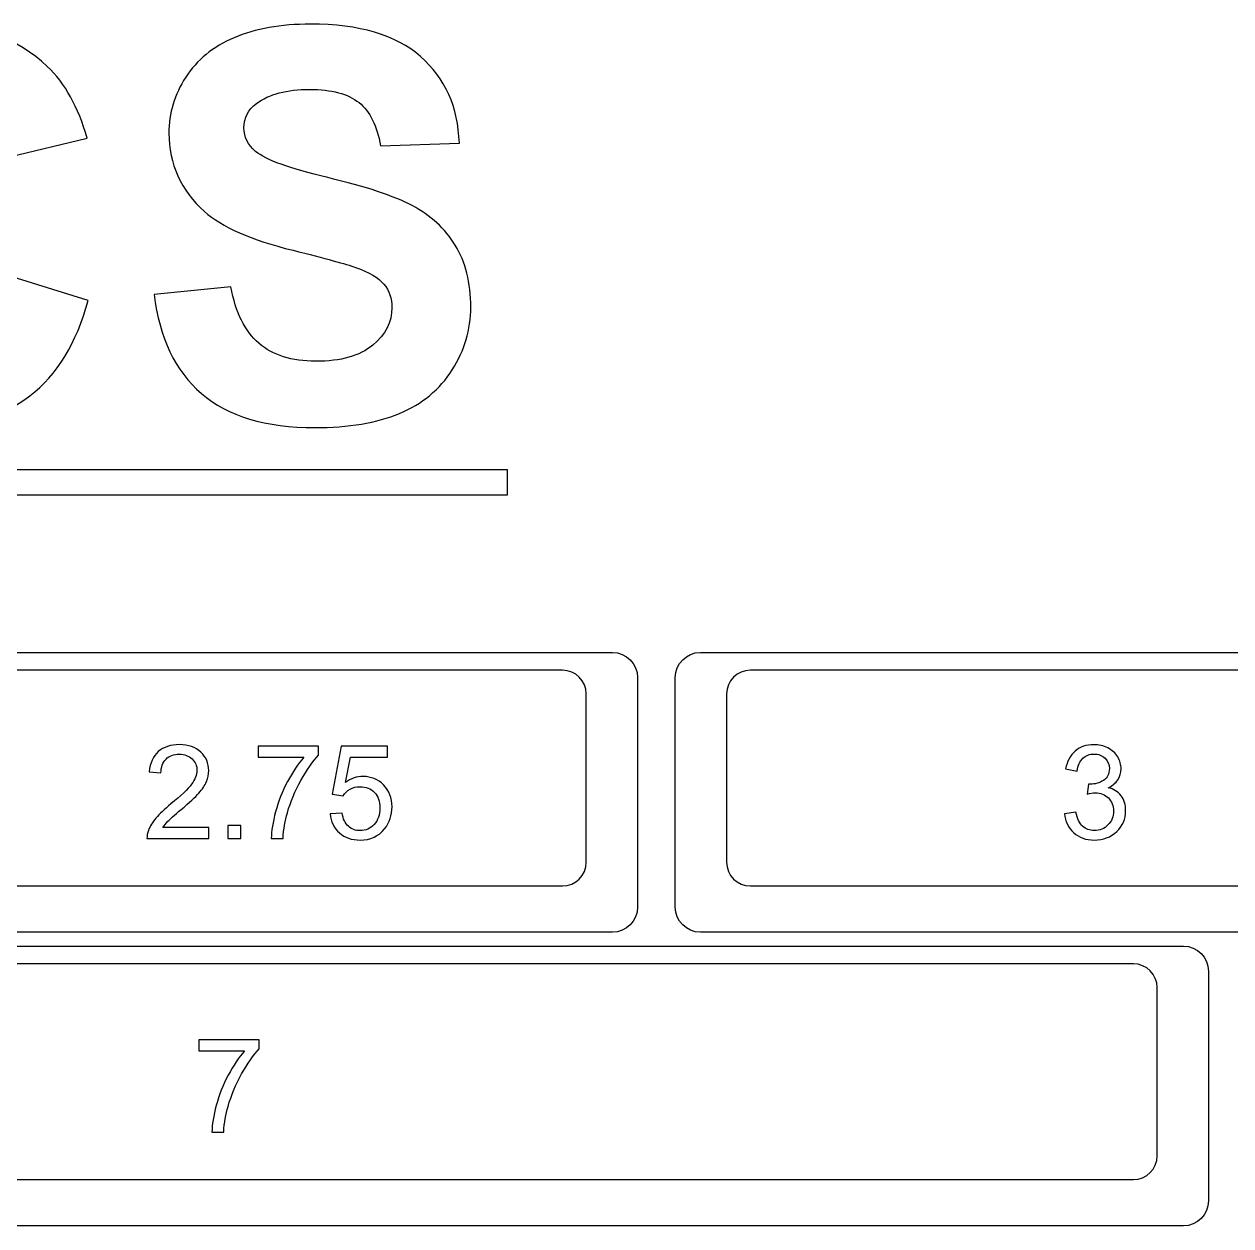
# Model space of a CAD drawing. Header units: millimetres. Extents: x -493 to 473, y -489 to 489.
# Drawn here: x 324.2 to 402.5, y 410.7 to 488.6 of the extents above; entities that cross this region are included whole.
import ezdxf

# ---------------------------------------------------------------- set-up
doc = ezdxf.new("R2010")
doc.units = ezdxf.units.MM
doc.header["$MEASUREMENT"] = 0
doc.layers.add('Layer 1', color=7, linetype='Continuous')

msp = doc.modelspace()

# ---------------------------------------------------------------- linework, layer by layer
at = {"layer": 'Layer 1', "color": 250}
for points, knots in [([(323.4648, 472.2286), (323.4648, 472.2286), (328.4036, 470.7117), (328.4036, 470.7117), (328.4036, 470.7117), (327.6452, 467.9306), (326.381, 465.8669), (324.6172, 464.5146), (324.6172, 464.5146), (322.8533, 463.1681), (320.619, 462.492), (317.9085, 462.492), (317.9085, 462.492), (314.5513, 462.492), (311.7937, 463.6385), (309.63, 465.9315), (309.63, 465.9315), (307.4722, 468.2246), (306.3904, 471.3584), (306.3904, 475.3389), (306.3904, 475.3389), (306.3904, 479.5429), (307.4781, 482.8119), (309.6477, 485.1403), (309.6477, 485.1403), (311.8172, 487.4686), (314.6747, 488.6327), (318.2143, 488.6327), (318.2143, 488.6327), (321.3069, 488.6327), (323.8175, 487.7155), (325.746, 485.887), (325.746, 485.887), (326.8985, 484.8051), (327.7569, 483.2529), (328.3331, 481.2244), (328.3331, 481.2244), (328.3331, 481.2244), (323.2884, 480.025), (323.2884, 480.025), (323.2884, 480.025), (322.9885, 481.3303), (322.3653, 482.3651), (321.4187, 483.1235), (321.4187, 483.1235), (320.4662, 483.882), (319.3137, 484.2583), (317.9614, 484.2583), (317.9614, 484.2583), (316.0858, 484.2583), (314.563, 483.588), (313.3989, 482.2416), (313.3989, 482.2416), (312.2288, 480.901), (311.6467, 478.7256), (311.6467, 475.7152), (311.6467, 475.7152), (311.6467, 472.5285), (312.2229, 470.2531), (313.3695, 468.9007), (313.3695, 468.9007), (314.5219, 467.5426), (316.0153, 466.8664), (317.8556, 466.8664), (317.8556, 466.8664), (319.2138, 466.8664), (320.3838, 467.2956), (321.3599, 468.1599), (321.3599, 468.1599), (322.3359, 469.0242), (323.0414, 470.3765), (323.4648, 472.2286)], [0, 0, 0, 0, 0.0526316, 0.0526316, 0.0526316, 0.0526316, 0.1052632, 0.1052632, 0.1052632, 0.1052632, 0.1578947, 0.1578947, 0.1578947, 0.1578947, 0.2105263, 0.2105263, 0.2105263, 0.2105263, 0.2631579, 0.2631579, 0.2631579, 0.2631579, 0.3157895, 0.3157895, 0.3157895, 0.3157895, 0.3684211, 0.3684211, 0.3684211, 0.3684211, 0.4210526, 0.4210526, 0.4210526, 0.4210526, 0.4736842, 0.4736842, 0.4736842, 0.4736842, 0.5263158, 0.5263158, 0.5263158, 0.5263158, 0.5789474, 0.5789474, 0.5789474, 0.5789474, 0.6315789, 0.6315789, 0.6315789, 0.6315789, 0.6842105, 0.6842105, 0.6842105, 0.6842105, 0.7368421, 0.7368421, 0.7368421, 0.7368421, 0.7894737, 0.7894737, 0.7894737, 0.7894737, 0.8421053, 0.8421053, 0.8421053, 0.8421053, 0.8947368, 0.8947368, 0.8947368, 0.8947368, 1, 1, 1, 1]), ([(332.684, 471.0997), (332.684, 471.0997), (337.6582, 471.5936), (337.6582, 471.5936), (337.6582, 471.5936), (337.958, 469.9297), (338.5578, 468.7126), (339.4691, 467.9306), (339.4691, 467.9306), (340.3804, 467.1486), (341.6093, 466.7606), (343.1556, 466.7606), (343.1556, 466.7606), (344.7902, 466.7606), (346.0249, 467.1075), (346.8539, 467.8013), (346.8539, 467.8013), (347.6829, 468.4951), (348.1004, 469.3064), (348.1004, 470.2354), (348.1004, 470.2354), (348.1004, 470.8351), (347.924, 471.3408), (347.5771, 471.7641), (347.5771, 471.7641), (347.2302, 472.1816), (346.6187, 472.5461), (345.7485, 472.8519), (345.7485, 472.8519), (345.1547, 473.0635), (343.8024, 473.4281), (341.6857, 473.9572), (341.6857, 473.9572), (338.9635, 474.6393), (337.0526, 475.4742), (335.9531, 476.4678), (335.9531, 476.4678), (334.4067, 477.8613), (333.6365, 479.5605), (333.6365, 481.5654), (333.6365, 481.5654), (333.6365, 482.8531), (334.0011, 484.0643), (334.7242, 485.1873), (334.7242, 485.1873), (335.4533, 486.3103), (336.4999, 487.1628), (337.8698, 487.7508), (337.8698, 487.7508), (339.2398, 488.3388), (340.8861, 488.6327), (342.8264, 488.6327), (342.8264, 488.6327), (345.9837, 488.6327), (348.365, 487.9331), (349.9583, 486.5278), (349.9583, 486.5278), (351.5576, 485.1226), (352.3925, 483.2529), (352.4748, 480.9069), (352.4748, 480.9069), (352.4748, 480.9069), (347.3595, 480.7305), (347.3595, 480.7305), (347.3595, 480.7305), (347.142, 482.0358), (346.6775, 482.9707), (345.9661, 483.541), (345.9661, 483.541), (345.2546, 484.1113), (344.1845, 484.3994), (342.7617, 484.3994), (342.7617, 484.3994), (341.2918, 484.3994), (340.1394, 484.0937), (339.3103, 483.4822), (339.3103, 483.4822), (338.7753, 483.0883), (338.5048, 482.565), (338.5048, 481.9065), (338.5048, 481.9065), (338.5048, 481.3067), (338.7577, 480.7952), (339.2633, 480.3719), (339.2633, 480.3719), (339.9042, 479.8251), (341.4623, 479.2606), (343.9376, 478.6727), (343.9376, 478.6727), (346.4129, 478.0906), (348.2415, 477.4791), (349.4233, 476.8559), (349.4233, 476.8559), (350.611, 476.2268), (351.54, 475.3742), (352.2102, 474.2865), (352.2102, 474.2865), (352.8805, 473.1987), (353.2156, 471.8582), (353.2156, 470.2648), (353.2156, 470.2648), (353.2156, 468.8184), (352.8158, 467.4602), (352.0103, 466.1961), (352.0103, 466.1961), (351.2048, 464.932), (350.07, 463.9913), (348.6001, 463.3798), (348.6001, 463.3798), (347.1302, 462.7624), (345.2958, 462.4567), (343.1027, 462.4567), (343.1027, 462.4567), (339.9101, 462.4567), (337.4583, 463.1916), (335.7473, 464.6674), (335.7473, 464.6674), (334.0363, 466.1373), (333.0192, 468.2834), (332.684, 471.0997)], [0, 0, 0, 0, 0.0322581, 0.0322581, 0.0322581, 0.0322581, 0.0645161, 0.0645161, 0.0645161, 0.0645161, 0.0967742, 0.0967742, 0.0967742, 0.0967742, 0.1290323, 0.1290323, 0.1290323, 0.1290323, 0.1612903, 0.1612903, 0.1612903, 0.1612903, 0.1935484, 0.1935484, 0.1935484, 0.1935484, 0.2258065, 0.2258065, 0.2258065, 0.2258065, 0.2580645, 0.2580645, 0.2580645, 0.2580645, 0.2903226, 0.2903226, 0.2903226, 0.2903226, 0.3225806, 0.3225806, 0.3225806, 0.3225806, 0.3548387, 0.3548387, 0.3548387, 0.3548387, 0.3870968, 0.3870968, 0.3870968, 0.3870968, 0.4193548, 0.4193548, 0.4193548, 0.4193548, 0.4516129, 0.4516129, 0.4516129, 0.4516129, 0.483871, 0.483871, 0.483871, 0.483871, 0.516129, 0.516129, 0.516129, 0.516129, 0.5483871, 0.5483871, 0.5483871, 0.5483871, 0.5806452, 0.5806452, 0.5806452, 0.5806452, 0.6129032, 0.6129032, 0.6129032, 0.6129032, 0.6451613, 0.6451613, 0.6451613, 0.6451613, 0.6774194, 0.6774194, 0.6774194, 0.6774194, 0.7096774, 0.7096774, 0.7096774, 0.7096774, 0.7419355, 0.7419355, 0.7419355, 0.7419355, 0.7741935, 0.7741935, 0.7741935, 0.7741935, 0.8064516, 0.8064516, 0.8064516, 0.8064516, 0.8387097, 0.8387097, 0.8387097, 0.8387097, 0.8709677, 0.8709677, 0.8709677, 0.8709677, 0.9032258, 0.9032258, 0.9032258, 0.9032258, 0.9354839, 0.9354839, 0.9354839, 0.9354839, 1, 1, 1, 1]), ([(277.3979, 459.7082), (277.3979, 459.7082), (355.6027, 459.7082), (355.6027, 459.7082), (355.6027, 459.7082), (355.6027, 459.7082), (355.6027, 458.1047), (355.6027, 458.1047), (355.6027, 458.1047), (355.6027, 458.1047), (277.3979, 458.1047), (277.3979, 458.1047), (277.3979, 458.1047), (277.3979, 458.1047), (277.3979, 459.7082), (277.3979, 459.7082)], [0, 0, 0, 0, 0.2, 0.2, 0.2, 0.2, 0.4, 0.4, 0.4, 0.4, 0.6, 0.6, 0.6, 0.6, 1, 1, 1, 1])]:
    msp.add_open_spline(points, degree=3, knots=knots, dxfattribs=at)
at = {"layer": 'Layer 1', "color": 169}
for points in [[(315.7458, 429.717), (315.7458, 429.717), (362.4105, 429.717), (362.4105, 429.717), (362.4105, 429.717), (363.3038, 429.717), (364.0344, 430.4477), (364.0344, 431.3409), (364.0344, 431.3409), (364.0344, 431.3409), (364.0344, 446.2431), (364.0344, 446.2431), (364.0344, 446.2431), (364.0344, 447.1363), (363.3038, 447.867), (362.4105, 447.867), (362.4105, 447.867), (362.4105, 447.867), (315.7458, 447.867), (315.7458, 447.867), (315.7458, 447.867), (314.8525, 447.867), (314.1219, 447.1363), (314.1219, 446.2431), (314.1219, 446.2431), (314.1219, 446.2431), (314.1219, 431.3409), (314.1219, 431.3409), (314.1219, 431.3409), (314.1219, 430.4477), (314.8525, 429.717), (315.7458, 429.717)], [(368.1072, 429.717), (368.1072, 429.717), (419.3094, 429.717), (419.3094, 429.717), (419.3094, 429.717), (420.2025, 429.717), (420.9333, 430.4477), (420.9333, 431.3409), (420.9333, 431.3409), (420.9333, 431.3409), (420.9333, 446.2431), (420.9333, 446.2431), (420.9333, 446.2431), (420.9333, 447.1363), (420.2025, 447.867), (419.3094, 447.867), (419.3094, 447.867), (419.3094, 447.867), (368.1072, 447.867), (368.1072, 447.867), (368.1072, 447.867), (367.2141, 447.867), (366.4833, 447.1363), (366.4833, 446.2431), (366.4833, 446.2431), (366.4833, 446.2431), (366.4833, 431.3409), (366.4833, 431.3409), (366.4833, 431.3409), (366.4833, 430.4477), (367.2141, 429.717), (368.1072, 429.717)], [(275.6385, 410.667), (275.6385, 410.667), (399.4407, 410.667), (399.4407, 410.667), (399.4407, 410.667), (400.3339, 410.667), (401.0646, 411.3977), (401.0646, 412.2909), (401.0646, 412.2909), (401.0646, 412.2909), (401.0646, 427.1931), (401.0646, 427.1931), (401.0646, 427.1931), (401.0646, 428.0863), (400.3339, 428.817), (399.4407, 428.817), (399.4407, 428.817), (399.4407, 428.817), (275.6385, 428.817), (275.6385, 428.817), (275.6385, 428.817), (274.7453, 428.817), (274.0146, 428.0863), (274.0146, 427.1931), (274.0146, 427.1931), (274.0146, 427.1931), (274.0146, 412.2909), (274.0146, 412.2909), (274.0146, 412.2909), (274.0146, 411.3977), (274.7453, 410.667), (275.6385, 410.667)]]:
    msp.add_open_spline(points, degree=3, knots=[0, 0, 0, 0, 0.1111111, 0.1111111, 0.1111111, 0.1111111, 0.2222222, 0.2222222, 0.2222222, 0.2222222, 0.3333333, 0.3333333, 0.3333333, 0.3333333, 0.4444444, 0.4444444, 0.4444444, 0.4444444, 0.5555556, 0.5555556, 0.5555556, 0.5555556, 0.6666667, 0.6666667, 0.6666667, 0.6666667, 0.7777778, 0.7777778, 0.7777778, 0.7777778, 1, 1, 1, 1], dxfattribs=at)
at = {"layer": 'Layer 1', "color": 159}
for points in [[(318.9891, 446.717), (318.9891, 446.717), (359.1671, 446.717), (359.1671, 446.717), (359.1671, 446.717), (360.0155, 446.717), (360.7094, 446.023), (360.7094, 445.1747), (360.7094, 445.1747), (360.7094, 445.1747), (360.7094, 434.2594), (360.7094, 434.2594), (360.7094, 434.2594), (360.7094, 433.4111), (360.0155, 432.717), (359.1671, 432.717), (359.1671, 432.717), (359.1671, 432.717), (318.9891, 432.717), (318.9891, 432.717), (318.9891, 432.717), (318.1407, 432.717), (317.4469, 433.4111), (317.4469, 434.2594), (317.4469, 434.2594), (317.4469, 434.2594), (317.4469, 445.1747), (317.4469, 445.1747), (317.4469, 445.1747), (317.4469, 446.023), (318.1407, 446.717), (318.9891, 446.717)], [(371.3505, 446.717), (371.3505, 446.717), (416.0661, 446.717), (416.0661, 446.717), (416.0661, 446.717), (416.9144, 446.717), (417.6083, 446.023), (417.6083, 445.1747), (417.6083, 445.1747), (417.6083, 445.1747), (417.6083, 434.2594), (417.6083, 434.2594), (417.6083, 434.2594), (417.6083, 433.4111), (416.9144, 432.717), (416.0661, 432.717), (416.0661, 432.717), (416.0661, 432.717), (371.3505, 432.717), (371.3505, 432.717), (371.3505, 432.717), (370.5022, 432.717), (369.8082, 433.4111), (369.8082, 434.2594), (369.8082, 434.2594), (369.8082, 434.2594), (369.8082, 445.1747), (369.8082, 445.1747), (369.8082, 445.1747), (369.8082, 446.023), (370.5022, 446.717), (371.3505, 446.717)], [(278.8815, 427.667), (278.8815, 427.667), (396.1976, 427.667), (396.1976, 427.667), (396.1976, 427.667), (397.0457, 427.667), (397.7396, 426.973), (397.7396, 426.1247), (397.7396, 426.1247), (397.7396, 426.1247), (397.7396, 415.2094), (397.7396, 415.2094), (397.7396, 415.2094), (397.7396, 414.3611), (397.0457, 413.667), (396.1976, 413.667), (396.1976, 413.667), (396.1976, 413.667), (278.8815, 413.667), (278.8815, 413.667), (278.8815, 413.667), (278.0335, 413.667), (277.3395, 414.3611), (277.3395, 415.2094), (277.3395, 415.2094), (277.3395, 415.2094), (277.3395, 426.1247), (277.3395, 426.1247), (277.3395, 426.1247), (277.3395, 426.973), (278.0335, 427.667), (278.8815, 427.667)]]:
    msp.add_open_spline(points, degree=3, knots=[0, 0, 0, 0, 0.1111111, 0.1111111, 0.1111111, 0.1111111, 0.2222222, 0.2222222, 0.2222222, 0.2222222, 0.3333333, 0.3333333, 0.3333333, 0.3333333, 0.4444444, 0.4444444, 0.4444444, 0.4444444, 0.5555556, 0.5555556, 0.5555556, 0.5555556, 0.6666667, 0.6666667, 0.6666667, 0.6666667, 0.7777778, 0.7777778, 0.7777778, 0.7777778, 1, 1, 1, 1], dxfattribs=at)
at = {"layer": 'Layer 1', "color": 132}
for points, knots in [([(336.2277, 436.5103), (336.2277, 436.5103), (336.2277, 435.7991), (336.2277, 435.7991), (336.2277, 435.7991), (336.2277, 435.7991), (332.2145, 435.7991), (332.2145, 435.7991), (332.2145, 435.7991), (332.2089, 435.9783), (332.2385, 436.1505), (332.302, 436.317), (332.302, 436.317), (332.405, 436.5893), (332.5701, 436.8588), (332.7973, 437.1227), (332.7973, 437.1227), (333.0245, 437.3866), (333.3491, 437.6914), (333.771, 438.0371), (333.771, 438.0371), (334.4271, 438.5776), (334.873, 439.0051), (335.1059, 439.3212), (335.1059, 439.3212), (335.3401, 439.6373), (335.4572, 439.9364), (335.4572, 440.2187), (335.4572, 440.2187), (335.4572, 440.5136), (335.3514, 440.7619), (335.1397, 440.9651), (335.1397, 440.9651), (334.9281, 441.1669), (334.6515, 441.2685), (334.3114, 441.2685), (334.3114, 441.2685), (333.9516, 441.2685), (333.6637, 441.1613), (333.4478, 440.9468), (333.4478, 440.9468), (333.2319, 440.7337), (333.1233, 440.4374), (333.1205, 440.0578), (333.1205, 440.0578), (333.1205, 440.0578), (332.3585, 440.134), (332.3585, 440.134), (332.3585, 440.134), (332.4107, 440.7041), (332.6082, 441.1387), (332.9497, 441.4379), (332.9497, 441.4379), (333.2926, 441.737), (333.7512, 441.8866), (334.3284, 441.8866), (334.3284, 441.8866), (334.9097, 441.8866), (335.3712, 441.7257), (335.7098, 441.4026), (335.7098, 441.4026), (336.0499, 441.0794), (336.2192, 440.6787), (336.2192, 440.2017), (336.2192, 440.2017), (336.2192, 439.959), (336.1698, 439.7205), (336.0697, 439.4863), (336.0697, 439.4863), (335.9709, 439.2507), (335.8058, 439.0037), (335.5758, 438.7441), (335.5758, 438.7441), (335.3444, 438.4858), (334.9619, 438.1288), (334.4285, 437.6773), (334.4285, 437.6773), (333.9812, 437.3019), (333.6934, 437.0479), (333.5664, 436.9139), (333.5664, 436.9139), (333.4394, 436.7798), (333.3349, 436.6458), (333.2517, 436.5103), (333.2517, 436.5103), (333.2517, 436.5103), (336.2277, 436.5103), (336.2277, 436.5103)], [0, 0, 0, 0, 0.0434783, 0.0434783, 0.0434783, 0.0434783, 0.0869565, 0.0869565, 0.0869565, 0.0869565, 0.1304348, 0.1304348, 0.1304348, 0.1304348, 0.173913, 0.173913, 0.173913, 0.173913, 0.2173913, 0.2173913, 0.2173913, 0.2173913, 0.2608696, 0.2608696, 0.2608696, 0.2608696, 0.3043478, 0.3043478, 0.3043478, 0.3043478, 0.3478261, 0.3478261, 0.3478261, 0.3478261, 0.3913043, 0.3913043, 0.3913043, 0.3913043, 0.4347826, 0.4347826, 0.4347826, 0.4347826, 0.4782609, 0.4782609, 0.4782609, 0.4782609, 0.5217391, 0.5217391, 0.5217391, 0.5217391, 0.5652174, 0.5652174, 0.5652174, 0.5652174, 0.6086957, 0.6086957, 0.6086957, 0.6086957, 0.6521739, 0.6521739, 0.6521739, 0.6521739, 0.6956522, 0.6956522, 0.6956522, 0.6956522, 0.7391304, 0.7391304, 0.7391304, 0.7391304, 0.7826087, 0.7826087, 0.7826087, 0.7826087, 0.826087, 0.826087, 0.826087, 0.826087, 0.8695652, 0.8695652, 0.8695652, 0.8695652, 0.9130435, 0.9130435, 0.9130435, 0.9130435, 1, 1, 1, 1]), ([(339.428, 441.0738), (339.428, 441.0738), (339.428, 441.785), (339.428, 441.785), (339.428, 441.785), (339.428, 441.785), (343.3481, 441.785), (343.3481, 441.785), (343.3481, 441.785), (343.3481, 441.785), (343.3481, 441.2093), (343.3481, 441.2093), (343.3481, 441.2093), (342.9628, 440.7986), (342.579, 440.2525), (342.2008, 439.571), (342.2008, 439.571), (341.8213, 438.8894), (341.5292, 438.1881), (341.3217, 437.467), (341.3217, 437.467), (341.1736, 436.9604), (341.0776, 436.4031), (341.0367, 435.7991), (341.0367, 435.7991), (341.0367, 435.7991), (340.2747, 435.7991), (340.2747, 435.7991), (340.2747, 435.7991), (340.2832, 436.2761), (340.3763, 436.8532), (340.5555, 437.5291), (340.5555, 437.5291), (340.7347, 438.2064), (340.9901, 438.8584), (341.3245, 439.4863), (341.3245, 439.4863), (341.659, 440.1142), (342.0146, 440.6434), (342.3913, 441.0738), (342.3913, 441.0738), (342.3913, 441.0738), (339.428, 441.0738), (339.428, 441.0738)], [0, 0, 0, 0, 0.0833333, 0.0833333, 0.0833333, 0.0833333, 0.1666667, 0.1666667, 0.1666667, 0.1666667, 0.25, 0.25, 0.25, 0.25, 0.3333333, 0.3333333, 0.3333333, 0.3333333, 0.4166667, 0.4166667, 0.4166667, 0.4166667, 0.5, 0.5, 0.5, 0.5, 0.5833333, 0.5833333, 0.5833333, 0.5833333, 0.6666667, 0.6666667, 0.6666667, 0.6666667, 0.75, 0.75, 0.75, 0.75, 0.8333333, 0.8333333, 0.8333333, 0.8333333, 1, 1, 1, 1]), ([(344.0945, 437.3908), (344.0945, 437.3908), (344.8734, 437.4501), (344.8734, 437.4501), (344.8734, 437.4501), (344.9313, 437.0705), (345.0653, 436.7855), (345.2742, 436.5935), (345.2742, 436.5935), (345.483, 436.4031), (345.7384, 436.3071), (346.039, 436.3071), (346.039, 436.3071), (346.4016, 436.3071), (346.705, 436.4426), (346.952, 436.7121), (346.952, 436.7121), (347.1975, 436.983), (347.3203, 437.3414), (347.3203, 437.7873), (347.3203, 437.7873), (347.3203, 438.2121), (347.2032, 438.5465), (346.9675, 438.792), (346.9675, 438.792), (346.7318, 439.0376), (346.42, 439.1603), (346.0319, 439.1603), (346.0319, 439.1603), (345.7906, 439.1603), (345.5747, 439.1053), (345.3828, 438.9952), (345.3828, 438.9952), (345.1923, 438.8852), (345.0428, 438.7427), (344.9327, 438.5677), (344.9327, 438.5677), (344.9327, 438.5677), (344.23, 438.6693), (344.23, 438.6693), (344.23, 438.6693), (344.23, 438.6693), (344.8142, 441.785), (344.8142, 441.785), (344.8142, 441.785), (344.8142, 441.785), (347.8198, 441.785), (347.8198, 441.785), (347.8198, 441.785), (347.8198, 441.785), (347.8198, 441.0738), (347.8198, 441.0738), (347.8198, 441.0738), (347.8198, 441.0738), (345.4082, 441.0738), (345.4082, 441.0738), (345.4082, 441.0738), (345.4082, 441.0738), (345.0851, 439.4383), (345.0851, 439.4383), (345.0851, 439.4383), (345.4477, 439.6937), (345.8287, 439.8207), (346.2267, 439.8207), (346.2267, 439.8207), (346.7544, 439.8207), (347.2003, 439.6373), (347.563, 439.2704), (347.563, 439.2704), (347.9256, 438.9035), (348.1077, 438.4322), (348.1077, 437.8565), (348.1077, 437.8565), (348.1077, 437.3076), (347.9482, 436.8334), (347.6293, 436.4341), (347.6293, 436.4341), (347.2413, 435.943), (346.7107, 435.6975), (346.039, 435.6975), (346.039, 435.6975), (345.4887, 435.6975), (345.0399, 435.8527), (344.6914, 436.1618), (344.6914, 436.1618), (344.3429, 436.4708), (344.1439, 436.88), (344.0945, 437.3908)], [0, 0, 0, 0, 0.0434783, 0.0434783, 0.0434783, 0.0434783, 0.0869565, 0.0869565, 0.0869565, 0.0869565, 0.1304348, 0.1304348, 0.1304348, 0.1304348, 0.173913, 0.173913, 0.173913, 0.173913, 0.2173913, 0.2173913, 0.2173913, 0.2173913, 0.2608696, 0.2608696, 0.2608696, 0.2608696, 0.3043478, 0.3043478, 0.3043478, 0.3043478, 0.3478261, 0.3478261, 0.3478261, 0.3478261, 0.3913043, 0.3913043, 0.3913043, 0.3913043, 0.4347826, 0.4347826, 0.4347826, 0.4347826, 0.4782609, 0.4782609, 0.4782609, 0.4782609, 0.5217391, 0.5217391, 0.5217391, 0.5217391, 0.5652174, 0.5652174, 0.5652174, 0.5652174, 0.6086957, 0.6086957, 0.6086957, 0.6086957, 0.6521739, 0.6521739, 0.6521739, 0.6521739, 0.6956522, 0.6956522, 0.6956522, 0.6956522, 0.7391304, 0.7391304, 0.7391304, 0.7391304, 0.7826087, 0.7826087, 0.7826087, 0.7826087, 0.826087, 0.826087, 0.826087, 0.826087, 0.8695652, 0.8695652, 0.8695652, 0.8695652, 0.9130435, 0.9130435, 0.9130435, 0.9130435, 1, 1, 1, 1]), ([(391.7229, 437.4073), (391.7229, 437.4073), (392.468, 437.5089), (392.468, 437.5089), (392.468, 437.5089), (392.554, 437.0855), (392.698, 436.7807), (392.9026, 436.5945), (392.9026, 436.5945), (393.1072, 436.4082), (393.3584, 436.3151), (393.6561, 436.3151), (393.6561, 436.3151), (394.0089, 436.3151), (394.3066, 436.4364), (394.5465, 436.6791), (394.5465, 436.6791), (394.7864, 436.9218), (394.9063, 437.2224), (394.9063, 437.5808), (394.9063, 437.5808), (394.9063, 437.9223), (394.7949, 438.2045), (394.5705, 438.4275), (394.5705, 438.4275), (394.3475, 438.649), (394.0639, 438.7605), (393.7182, 438.7605), (393.7182, 438.7605), (393.5771, 438.7605), (393.4021, 438.7323), (393.1919, 438.6772), (393.1919, 438.6772), (393.1919, 438.6772), (393.2751, 439.3292), (393.2751, 439.3292), (393.2751, 439.3292), (393.3245, 439.3235), (393.3654, 439.3207), (393.3951, 439.3207), (393.3951, 439.3207), (393.714, 439.3207), (393.999, 439.404), (394.2544, 439.5691), (394.2544, 439.5691), (394.5084, 439.7342), (394.6354, 439.9882), (394.6354, 440.3311), (394.6354, 440.3311), (394.6354, 440.6034), (394.5423, 440.8292), (394.3574, 441.0084), (394.3574, 441.0084), (394.1726, 441.1876), (393.9341, 441.2765), (393.642, 441.2765), (393.642, 441.2765), (393.3513, 441.2765), (393.11, 441.1848), (392.9167, 441.0013), (392.9167, 441.0013), (392.7234, 440.8179), (392.5992, 440.5427), (392.5442, 440.1758), (392.5442, 440.1758), (392.5442, 440.1758), (391.7991, 440.3113), (391.7991, 440.3113), (391.7991, 440.3113), (391.8908, 440.8108), (392.0968, 441.1989), (392.42, 441.474), (392.42, 441.474), (392.7417, 441.7492), (393.1439, 441.8861), (393.6236, 441.8861), (393.6236, 441.8861), (393.9538, 441.8861), (394.2586, 441.8155), (394.5366, 441.673), (394.5366, 441.673), (394.816, 441.5319), (395.0291, 441.3386), (395.1759, 441.0945), (395.1759, 441.0945), (395.324, 440.8489), (395.3974, 440.5893), (395.3974, 440.3141), (395.3974, 440.3141), (395.3974, 440.0531), (395.3268, 439.816), (395.1871, 439.6015), (395.1871, 439.6015), (395.046, 439.387), (394.8372, 439.2163), (394.562, 439.0893), (394.562, 439.0893), (394.9204, 439.0074), (395.1984, 438.8353), (395.3974, 438.5742), (395.3974, 438.5742), (395.595, 438.3146), (395.6937, 437.9872), (395.6937, 437.5963), (395.6937, 437.5963), (395.6937, 437.0672), (395.5004, 436.617), (395.1152, 436.2487), (395.1152, 436.2487), (394.7285, 435.8804), (394.2403, 435.697), (393.6505, 435.697), (393.6505, 435.697), (393.1185, 435.697), (392.6768, 435.8565), (392.3254, 436.174), (392.3254, 436.174), (391.9727, 436.4915), (391.7723, 436.9021), (391.7229, 437.4073)], [0, 0, 0, 0, 0.0322581, 0.0322581, 0.0322581, 0.0322581, 0.0645161, 0.0645161, 0.0645161, 0.0645161, 0.0967742, 0.0967742, 0.0967742, 0.0967742, 0.1290323, 0.1290323, 0.1290323, 0.1290323, 0.1612903, 0.1612903, 0.1612903, 0.1612903, 0.1935484, 0.1935484, 0.1935484, 0.1935484, 0.2258065, 0.2258065, 0.2258065, 0.2258065, 0.2580645, 0.2580645, 0.2580645, 0.2580645, 0.2903226, 0.2903226, 0.2903226, 0.2903226, 0.3225806, 0.3225806, 0.3225806, 0.3225806, 0.3548387, 0.3548387, 0.3548387, 0.3548387, 0.3870968, 0.3870968, 0.3870968, 0.3870968, 0.4193548, 0.4193548, 0.4193548, 0.4193548, 0.4516129, 0.4516129, 0.4516129, 0.4516129, 0.483871, 0.483871, 0.483871, 0.483871, 0.516129, 0.516129, 0.516129, 0.516129, 0.5483871, 0.5483871, 0.5483871, 0.5483871, 0.5806452, 0.5806452, 0.5806452, 0.5806452, 0.6129032, 0.6129032, 0.6129032, 0.6129032, 0.6451613, 0.6451613, 0.6451613, 0.6451613, 0.6774194, 0.6774194, 0.6774194, 0.6774194, 0.7096774, 0.7096774, 0.7096774, 0.7096774, 0.7419355, 0.7419355, 0.7419355, 0.7419355, 0.7741935, 0.7741935, 0.7741935, 0.7741935, 0.8064516, 0.8064516, 0.8064516, 0.8064516, 0.8387097, 0.8387097, 0.8387097, 0.8387097, 0.8709677, 0.8709677, 0.8709677, 0.8709677, 0.9032258, 0.9032258, 0.9032258, 0.9032258, 0.9354839, 0.9354839, 0.9354839, 0.9354839, 1, 1, 1, 1]), ([(337.4483, 435.7991), (337.4483, 435.7991), (337.4483, 436.6458), (337.4483, 436.6458), (337.4483, 436.6458), (337.4483, 436.6458), (338.2949, 436.6458), (338.2949, 436.6458), (338.2949, 436.6458), (338.2949, 436.6458), (338.2949, 435.7991), (338.2949, 435.7991), (338.2949, 435.7991), (338.2949, 435.7991), (337.4483, 435.7991), (337.4483, 435.7991)], [0, 0, 0, 0, 0.2, 0.2, 0.2, 0.2, 0.4, 0.4, 0.4, 0.4, 0.6, 0.6, 0.6, 0.6, 1, 1, 1, 1]), ([(335.5796, 422.0238), (335.5796, 422.0238), (335.5796, 422.735), (335.5796, 422.735), (335.5796, 422.735), (335.5796, 422.735), (339.4997, 422.735), (339.4997, 422.735), (339.4997, 422.735), (339.4997, 422.735), (339.4997, 422.1593), (339.4997, 422.1593), (339.4997, 422.1593), (339.1144, 421.7486), (338.7306, 421.2025), (338.3524, 420.521), (338.3524, 420.521), (337.9729, 419.8394), (337.6808, 419.1381), (337.4733, 418.417), (337.4733, 418.417), (337.3252, 417.9104), (337.2292, 417.3531), (337.1883, 416.7491), (337.1883, 416.7491), (337.1883, 416.7491), (336.4263, 416.7491), (336.4263, 416.7491), (336.4263, 416.7491), (336.4348, 417.2261), (336.5279, 417.8032), (336.7071, 418.4791), (336.7071, 418.4791), (336.8863, 419.1564), (337.1417, 419.8084), (337.4761, 420.4363), (337.4761, 420.4363), (337.8106, 421.0642), (338.1662, 421.5934), (338.5429, 422.0238), (338.5429, 422.0238), (338.5429, 422.0238), (335.5796, 422.0238), (335.5796, 422.0238)], [0, 0, 0, 0, 0.0833333, 0.0833333, 0.0833333, 0.0833333, 0.1666667, 0.1666667, 0.1666667, 0.1666667, 0.25, 0.25, 0.25, 0.25, 0.3333333, 0.3333333, 0.3333333, 0.3333333, 0.4166667, 0.4166667, 0.4166667, 0.4166667, 0.5, 0.5, 0.5, 0.5, 0.5833333, 0.5833333, 0.5833333, 0.5833333, 0.6666667, 0.6666667, 0.6666667, 0.6666667, 0.75, 0.75, 0.75, 0.75, 0.8333333, 0.8333333, 0.8333333, 0.8333333, 1, 1, 1, 1])]:
    msp.add_open_spline(points, degree=3, knots=knots, dxfattribs=at)

doc.saveas('drawing.dxf')
